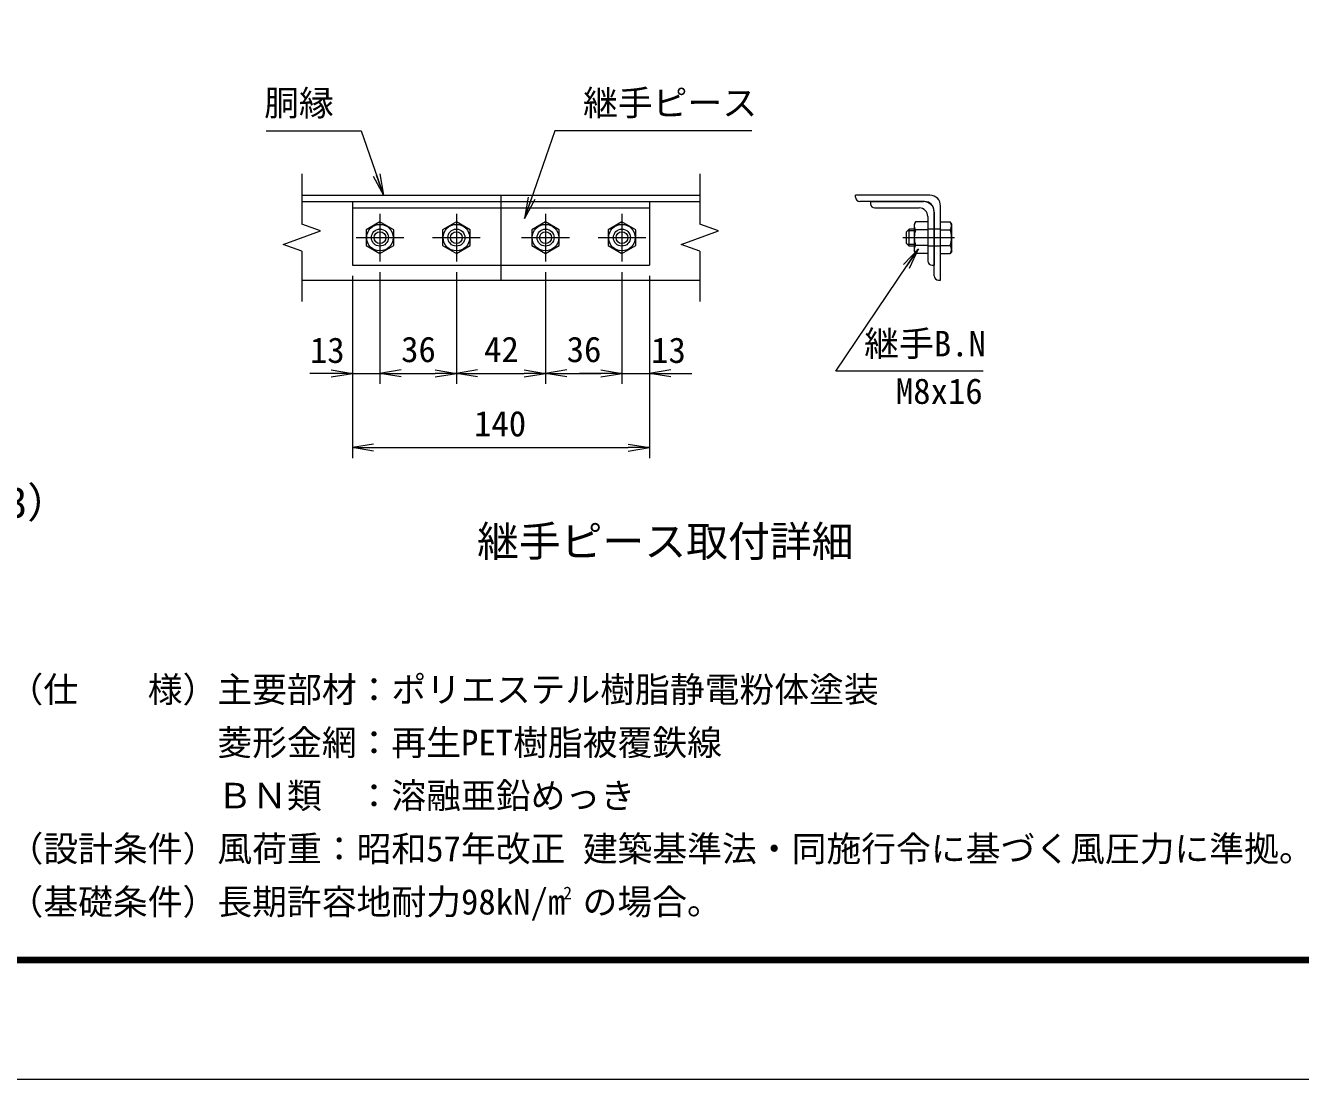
# Model space of a CAD drawing. Units: millimetres, scale not verified, with parts at other scales. Extents: x -4200 to 4200, y -2970 to 2970.
# Drawn here: x -300 to 2102, y -2970 to -984 of the extents above; entities that cross this region are included whole.
import ezdxf
from ezdxf.enums import TextEntityAlignment as Align

# ---------------------------------------------------------------- set-up
doc = ezdxf.new("R2010")
doc.units = ezdxf.units.MM
doc.header["$LTSCALE"] = 20
doc.linetypes.add('DASHED', pattern=[7.5, 6, -1.5])
doc.linetypes.add('USER1', pattern=[50.8, 31.75, -6.35, 6.35, -6.35])
for name, color, linetype, lineweight in [('0-0_D-STR1', 1, 'Continuous', 18), ('0-1_D-BMK', 2, 'USER1', 13), ('0-2_D-STR-DIM', 7, 'Continuous', 9), ('0-6_D-STR3', 3, 'Continuous', 13), ('0-7_D-STR-TXT', 7, 'Continuous', 9), ('0-8_0', 7, 'Continuous', 9), ('0-B_D-TTL', 7, 'Continuous', 9)]:
    doc.layers.add(name, color=color, linetype=linetype, lineweight=lineweight)
doc.layers.add('0-9_D-TTL-TXT', color=7, linetype='Continuous')
doc.styles.add('ＭＳ ゴシック', font='')
doc.styles.get('ＭＳ ゴシック').set_extended_font_data('MS Gothic')

# ---------------------------------------------------------------- blocks, each defined once
blk = doc.blocks.new('_Open')
at = {"layer": '0-8_0'}
blk.add_line((-20, 3.33), (0, 0), dxfattribs=at)
blk.add_lwpolyline([(-20, -3.33), (0, 0), (-20, 0)], dxfattribs=at)

msp = doc.modelspace()

# ---------------------------------------------------------------- linework, layer by layer
at = {"layer": '0-0_D-STR1'}
for p, q in [((220.51, -1303.73), (970.51, -1303.73)), ((220.51, -1315.73), (970.51, -1315.73)), ((595.51, -1303.73), (595.51, -1315.73)), ((1403.86, -1303.73), (1263.86, -1303.73)), ((1263.86, -1307.73), (1263.86, -1303.73)), ((1393.86, -1315.73), (1271.86, -1315.73)), ((1411.86, -1455.73), (1411.86, -1333.73)), ((1423.86, -1463.73), (1423.86, -1323.73)), ((595.51, -1435.73), (595.51, -1463.73)), ((220.51, -1463.73), (970.51, -1463.73)), ((1419.86, -1463.73), (1423.86, -1463.73))]:
    msp.add_line(p, q, dxfattribs=at)
at = {"layer": '0-0_D-STR1', "color": 4, "linetype": 'DASHED', "lineweight": 13}
msp.add_line((595.51, -1315.73), (595.51, -1435.73), dxfattribs=at)
at = {"layer": '0-0_D-STR1'}
for centre, radius, start, end in [((1271.86, -1307.73), 8, 180, 270), ((1393.86, -1333.73), 18, 0, 90), ((1403.86, -1323.73), 20, 0, 90), ((1419.86, -1455.73), 8, 180, 270)]:
    msp.add_arc(centre, radius, start, end, dxfattribs=at)
at = {"layer": '0-1_D-BMK'}
for p, q in [((367.51, -1338.73), (367.51, -1428.73)), ((511.51, -1338.73), (511.51, -1428.73)), ((679.51, -1338.73), (679.51, -1428.73)), ((823.51, -1338.73), (823.51, -1428.73)), ((322.51, -1383.73), (412.51, -1383.73)), ((466.51, -1383.73), (556.51, -1383.73)), ((634.51, -1383.73), (724.51, -1383.73)), ((778.51, -1383.73), (868.51, -1383.73)), ((1353.06, -1383.73), (1449.86, -1383.73))]:
    msp.add_line(p, q, dxfattribs=at)
at = {"layer": '0-2_D-STR-DIM'}
for p, q in [((220.51, -1263.73), (220.51, -1358.08)), ((970.51, -1263.73), (970.51, -1358.08)), ((1005.74, -1370.91), (970.51, -1358.08)), ((935.27, -1396.56), (1005.74, -1370.91)), ((220.51, -1409.38), (220.51, -1503.73)), ((970.51, -1409.38), (935.27, -1396.56)), ((970.51, -1409.38), (970.51, -1503.73)), ((315.51, -1455.73), (315.51, -1799.45)), ((315.51, -1455.73), (315.51, -1659.45)), ((367.51, -1448.73), (367.51, -1659.45)), ((367.51, -1448.73), (367.51, -1659.45)), ((511.51, -1448.73), (511.51, -1659.45)), ((511.51, -1448.73), (511.51, -1659.45)), ((679.51, -1448.73), (679.51, -1659.45)), ((679.51, -1448.73), (679.51, -1659.45)), ((823.51, -1448.73), (823.51, -1659.45)), ((823.51, -1448.73), (823.51, -1659.45)), ((875.51, -1455.73), (875.51, -1799.45)), ((875.51, -1455.73), (875.51, -1659.45)), ((275.51, -1639.45), (235.51, -1639.45)), ((315.51, -1639.45), (367.51, -1639.45)), ((407.51, -1639.45), (471.51, -1639.45)), ((407.51, -1639.45), (447.51, -1639.45)), ((551.51, -1639.45), (639.51, -1639.45)), ((719.51, -1639.45), (783.51, -1639.45)), ((783.51, -1639.45), (743.51, -1639.45)), ((823.51, -1639.45), (875.51, -1639.45)), ((915.51, -1639.45), (955.51, -1639.45)), ((355.51, -1779.45), (835.51, -1779.45))]:
    msp.add_line(p, q, dxfattribs=at)
msp.add_lwpolyline([(220.51, -1409.38), (185.27, -1396.56), (255.74, -1370.91), (220.51, -1358.08)], dxfattribs=at)
at = {"layer": '0-6_D-STR3'}
for p, q in [((315.51, -1315.73), (875.51, -1315.73)), ((315.51, -1315.73), (315.51, -1435.73)), ((875.51, -1315.73), (875.51, -1435.73)), ((1291.86, -1315.73), (1291.86, -1319.73)), ((1291.86, -1315.73), (1391.86, -1315.73)), ((315.51, -1327.73), (875.51, -1327.73)), ((1299.86, -1327.73), (1383.86, -1327.73)), ((1399.86, -1343.73), (1399.86, -1427.73)), ((1411.86, -1335.73), (1411.86, -1435.73)), ((367.51, -1353.71), (341.51, -1368.72)), ((341.51, -1368.72), (341.51, -1398.74)), ((393.51, -1368.72), (367.51, -1353.71)), ((393.51, -1398.74), (393.51, -1368.72)), ((511.51, -1353.71), (485.51, -1368.72)), ((485.51, -1368.72), (485.51, -1398.74)), ((537.51, -1368.72), (511.51, -1353.71)), ((537.51, -1398.74), (537.51, -1368.72)), ((679.51, -1353.71), (653.51, -1368.72)), ((653.51, -1368.72), (653.51, -1398.74)), ((705.51, -1368.72), (679.51, -1353.71)), ((705.51, -1398.74), (705.51, -1368.72)), ((823.51, -1353.71), (797.51, -1368.72)), ((797.51, -1368.72), (797.51, -1398.74)), ((849.51, -1368.72), (823.51, -1353.71)), ((849.51, -1398.74), (849.51, -1368.72)), ((1373.86, -1367.73), (1364.66, -1367.73)), ((1373.86, -1358.73), (1373.86, -1408.73)), ((1399.86, -1368.72), (1376.76, -1368.72)), ((1399.86, -1353.71), (1399.86, -1413.76)), ((1423.86, -1367.73), (1399.86, -1367.73)), ((1423.86, -1413.76), (1423.86, -1353.71)), ((1423.86, -1353.71), (1442.28, -1353.71)), ((1423.86, -1368.72), (1442.28, -1368.72)), ((1445.06, -1358.53), (1442.28, -1353.71)), ((1445.06, -1408.93), (1445.06, -1358.53)), ((1359.86, -1394.93), (1359.86, -1372.53)), ((1373.86, -1370.73), (1361.66, -1370.73)), ((341.51, -1398.74), (367.51, -1413.76)), ((367.51, -1413.76), (393.51, -1398.74)), ((485.51, -1398.74), (511.51, -1413.76)), ((511.51, -1413.76), (537.51, -1398.74)), ((653.51, -1398.74), (679.51, -1413.76)), ((679.51, -1413.76), (705.51, -1398.74)), ((797.51, -1398.74), (823.51, -1413.76)), ((823.51, -1413.76), (849.51, -1398.74)), ((1364.66, -1399.73), (1359.86, -1394.93)), ((1373.86, -1396.73), (1361.66, -1396.73)), ((1373.86, -1399.73), (1364.66, -1399.73)), ((1399.86, -1398.74), (1376.76, -1398.74)), ((1423.86, -1399.73), (1399.86, -1399.73)), ((1423.86, -1398.74), (1442.28, -1398.74)), ((1423.86, -1413.76), (1442.28, -1413.76)), ((1445.06, -1408.93), (1442.28, -1413.76)), ((315.51, -1435.73), (875.51, -1435.73)), ((1407.86, -1435.73), (1411.86, -1435.73))]:
    msp.add_line(p, q, dxfattribs=at)
for points in [[(1364.66, -1399.73), (1364.66, -1367.73), (1359.86, -1372.53)], [(1399.86, -1353.71), (1376.76, -1353.71), (1373.86, -1358.73)], [(1399.86, -1413.76), (1376.76, -1413.76), (1373.86, -1408.73)]]:
    msp.add_lwpolyline(points, dxfattribs=at)
for centre, radius in [((367.51, -1383.73), 25), ((367.51, -1383.73), 16), ((511.51, -1383.73), 25), ((511.51, -1383.73), 16), ((679.51, -1383.73), 25), ((679.51, -1383.73), 16), ((823.51, -1383.73), 25), ((823.51, -1383.73), 16), ((367.51, -1383.73), 11.2), ((511.51, -1383.73), 11.2), ((679.51, -1383.73), 11.2), ((823.51, -1383.73), 11.2)]:
    msp.add_circle(centre, radius, dxfattribs=at)
for centre, radius, start, end in [((1299.86, -1319.73), 8, 180, 270), ((1391.86, -1335.73), 20, 0, 90), ((1383.86, -1343.73), 16, 0, 90), ((1387.73, -1361.22), 13.29, 145.61585, 214.38416), ((1424.12, -1383.73), 49.68, 162.4121, 197.5879), ((1431.31, -1361.22), 13.29, 325.61585, 34.38415), ((1394.92, -1383.73), 49.68, 342.4121, 17.5879), ((1387.73, -1406.25), 13.29, 145.61586, 214.38414), ((1431.31, -1406.25), 13.29, 325.61585, 34.38415), ((1407.86, -1427.73), 8, 180, 270)]:
    msp.add_arc(centre, radius, start, end, dxfattribs=at)
at = {"layer": '0-7_D-STR-TXT'}
for points in [[(152.79, -1182.39), (332.39, -1182.39), (373.27, -1301.84)], [(1068.28, -1182.39), (697.05, -1182.39), (640.7, -1345.6)], [(1504.13, -1635.21), (1226.81, -1635.21), (1381, -1406.24)]]:
    msp.add_lwpolyline(points, dxfattribs=at)
at = {"layer": '0-B_D-TTL', "color": 2, "lineweight": 18}
msp.add_lwpolyline([(-4200, 2970), (4200, 2970), (4200, -2970), (-4200, -2970)], close=True, dxfattribs=at)
at = {"layer": '0-B_D-TTL'}
for points in [[(-3930, 2750), (3930, 2750), (3930, -2750), (-3930, -2750)], [(-3927.5, 2747.5), (3927.5, 2747.5), (3927.5, -2747.5), (-3927.5, -2747.5)], [(-3925, 2745), (3925, 2745), (3925, -2745), (-3925, -2745)], [(-3922.5, 2742.5), (3922.5, 2742.5), (3922.5, -2742.5), (-3922.5, -2742.5)], [(-3920, 2740), (3920, 2740), (3920, -2740), (-3920, -2740)]]:
    msp.add_lwpolyline(points, close=True, dxfattribs=at)

# ---------------------------------------------------------------- block references
at = {"layer": '0-2_D-STR-DIM', "xscale": 2, "yscale": 2}
for p in [(315.51, -1639.45), (511.51, -1639.45), (679.51, -1639.45), (823.51, -1639.45), (823.51, -1639.45), (875.51, -1779.45)]:
    msp.add_blockref('_Open', p, dxfattribs=at)
at = {"layer": '0-2_D-STR-DIM', "xscale": 2, "yscale": 2, "rotation": 180}
for p in [(367.51, -1639.45), (367.51, -1639.45), (511.51, -1639.45), (679.51, -1639.45), (875.51, -1639.45), (315.51, -1779.45)]:
    msp.add_blockref('_Open', p, dxfattribs=at)
at = {"layer": '0-7_D-STR-TXT', "xscale": 2, "yscale": 2}
for p, rotation in [((373.92, -1303.73), 288.89188), ((640.04, -1347.49), 250.94989), ((1382.11, -1404.58), 56.0438)]:
    msp.add_blockref('_Open', p, dxfattribs=dict(at, rotation=rotation))

# ---------------------------------------------------------------- texts
at = {"layer": '0-2_D-STR-DIM', "style": 'ＭＳ ゴシック'}
for s, p in [('13', (235.59, -1634.25)), ('36', (407.41, -1632.7)), ('42', (563.78, -1632.7)), ('36', (719.41, -1632.7)), ('13', (878.51, -1634.25)), ('140', (544.86, -1772.7))]:
    msp.add_text(s, height=48.09, dxfattribs=at).set_placement(p, align=Align.BOTTOM_LEFT)
at = {"layer": '0-7_D-STR-TXT', "style": 'ＭＳ ゴシック'}
for s, p in [('胴縁', (149.23, -1168.41)), ('継手ピース', (750.26, -1168.28)), ('継手B.N', (1280.02, -1621.86)), ('M8x16', (1339.65, -1711.41))]:
    msp.add_text(s, height=48.09, dxfattribs=at).set_placement(p, align=Align.BOTTOM_LEFT)
at = {"layer": '0-9_D-TTL-TXT', "style": 'ＭＳ ゴシック'}
for s, height, p in [('胴縁断面図（R付L40x40x3）', 57.77, (-1202.53, -1928.85)), ('継手ピース取付詳細', 57.77, (550.54, -2002.05)), ('（仕\u3000\u3000様）主要部材：ポリエステル樹脂静電粉体塗装', 48.09, (-332.45, -2273.6)), ('\u3000\u3000\u3000\u3000\u3000\u3000菱形金網：再生PET樹脂被覆鉄線', 48.09, (-332.45, -2373.6)), ('\u3000\u3000\u3000\u3000\u3000\u3000ＢＮ類\u3000：溶融亜鉛めっき', 48.09, (-332.45, -2473.6)), ('（設計条件）風荷重：昭和57年改正 建築基準法・同施行令に基づく風圧力に準拠。', 48.09, (-332.45, -2573.6)), ('（基礎条件）長期許容地耐力98kN/m の場合。', 48.09, (-332.45, -2673.6)), ('2', 24.05, (713.02, -2637.79))]:
    msp.add_text(s, height=height, dxfattribs=at).set_placement(p, align=Align.BOTTOM_LEFT)

doc.saveas('drawing.dxf')
